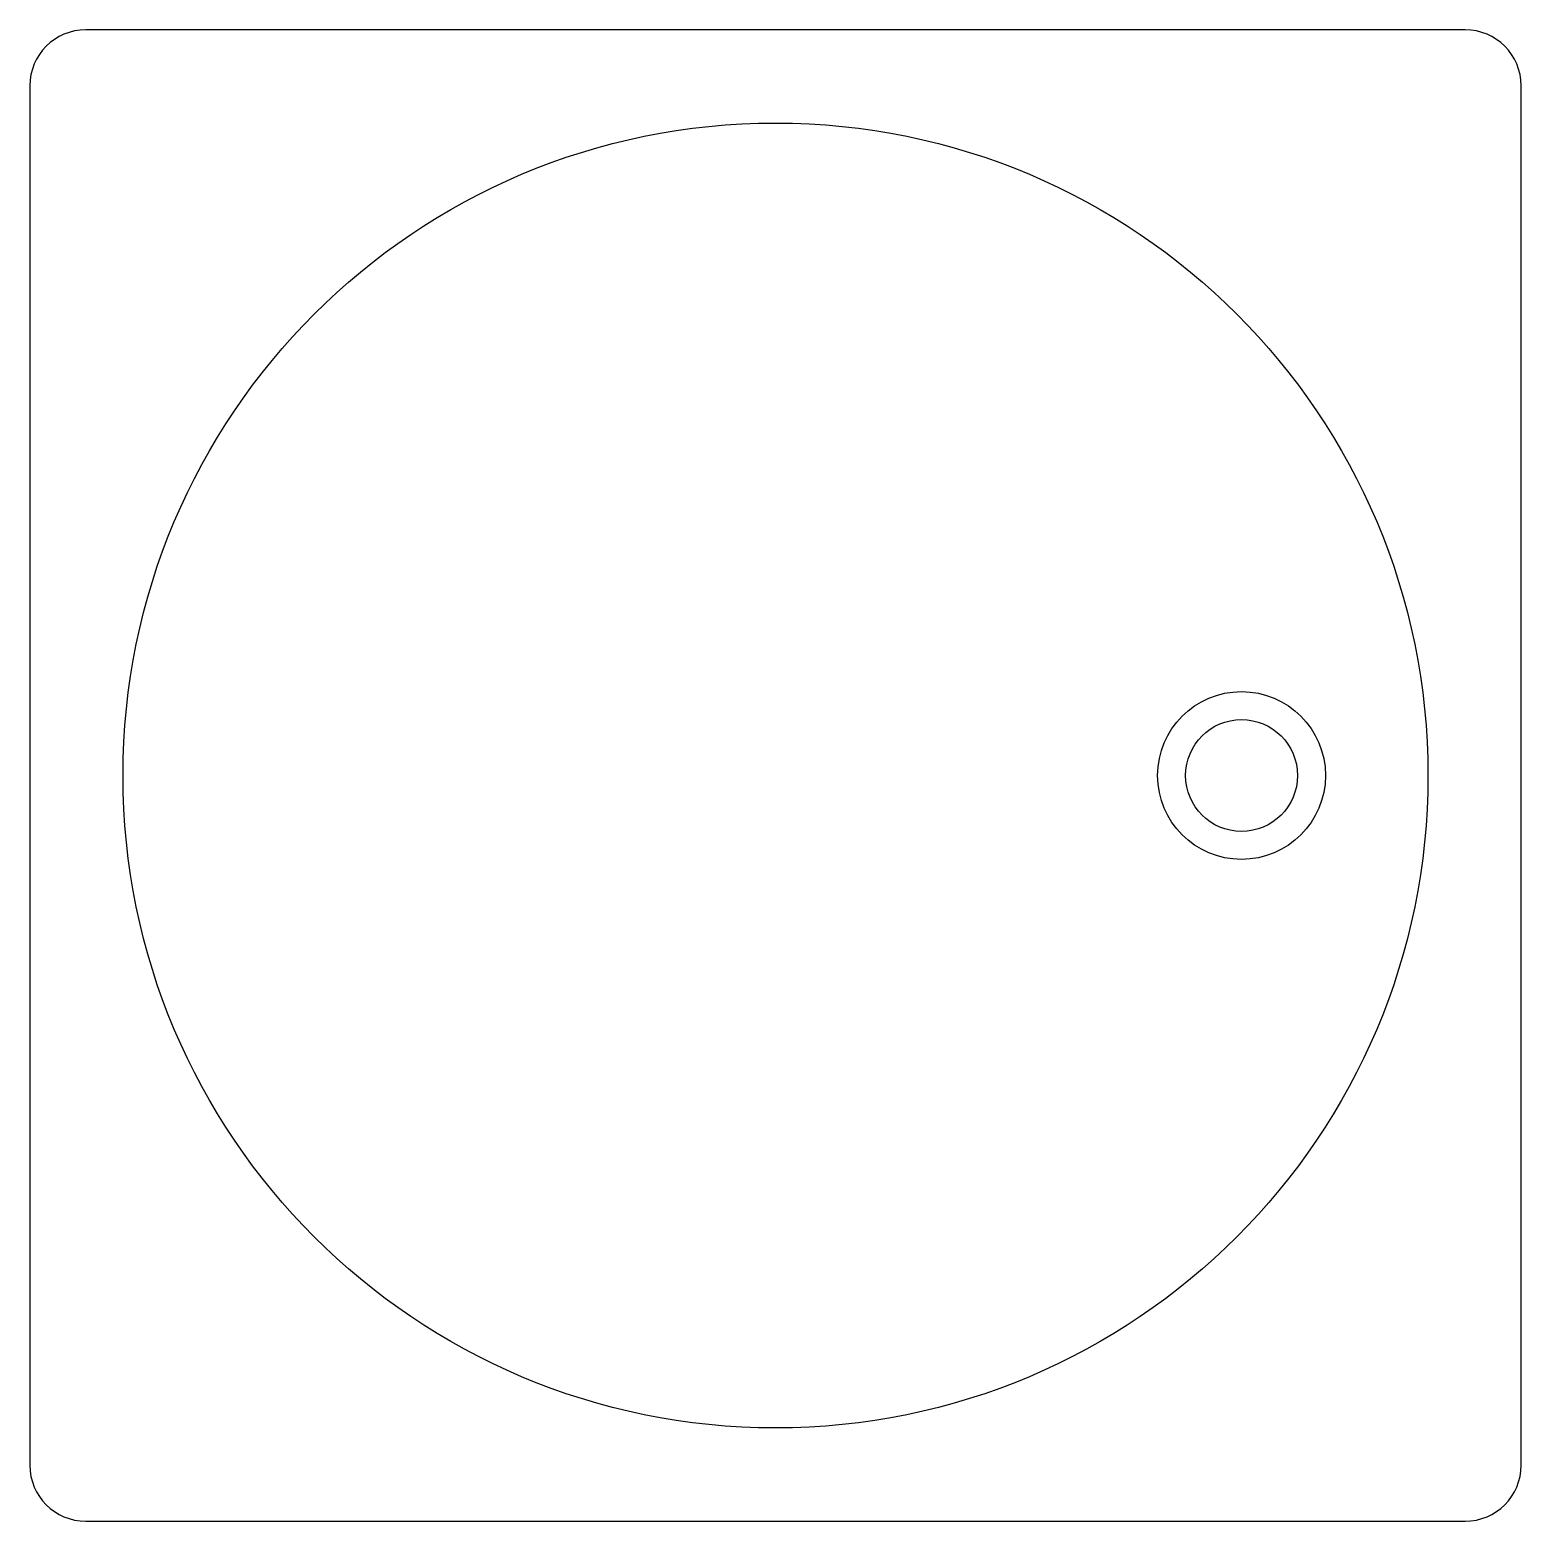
# Model space of a CAD drawing. Extents: x 0 to 80, y 0 to 80.
import ezdxf

# ---------------------------------------------------------------- set-up
doc = ezdxf.new("R2010")
doc.units = 0
doc.header["$LTSCALE"] = 5
doc.header["$MEASUREMENT"] = 0
doc.layers.get('0').update_dxf_attribs({"linetype": 'CONTINUOUS'})

msp = doc.modelspace()

# ---------------------------------------------------------------- linework, layer by layer
at = {"color": 0, "linetype": 'ByBlock'}
for p, q in [((77, 80), (3, 80)), ((0, 77), (0, 3)), ((80, 3), (80, 77)), ((3, 0), (77, 0))]:
    msp.add_line(p, q, dxfattribs=at)
for centre, radius in [((40, 40), 35), ((65, 40), 4.5), ((65, 40), 3)]:
    msp.add_circle(centre, radius, dxfattribs=at)
for centre, start, end in [((3, 77), 90, 180), ((77, 77), 0, 90), ((3, 3), 180, 270), ((77, 3), 270, 0)]:
    msp.add_arc(centre, 3, start, end, dxfattribs=at)

doc.saveas('drawing.dxf')
